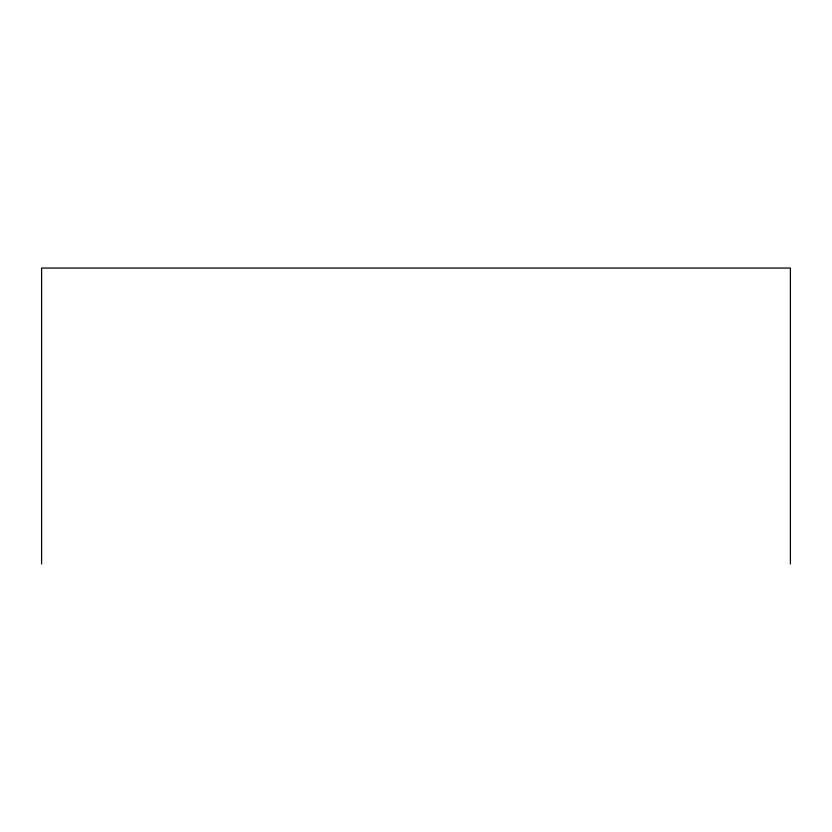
<?xml version="1.0" encoding="UTF-8"?>
<svg xmlns="http://www.w3.org/2000/svg" width="832" height="832" viewBox="0 0 832 832"><rect width="100%" height="100%" fill="white"/><g stroke="black" fill="none" stroke-linecap="round" stroke-linejoin="round"><path stroke-width="1.25" d="M790.4 563.95L790.4 268.05L41.6 268.05L41.6 563.95"/></g></svg>
